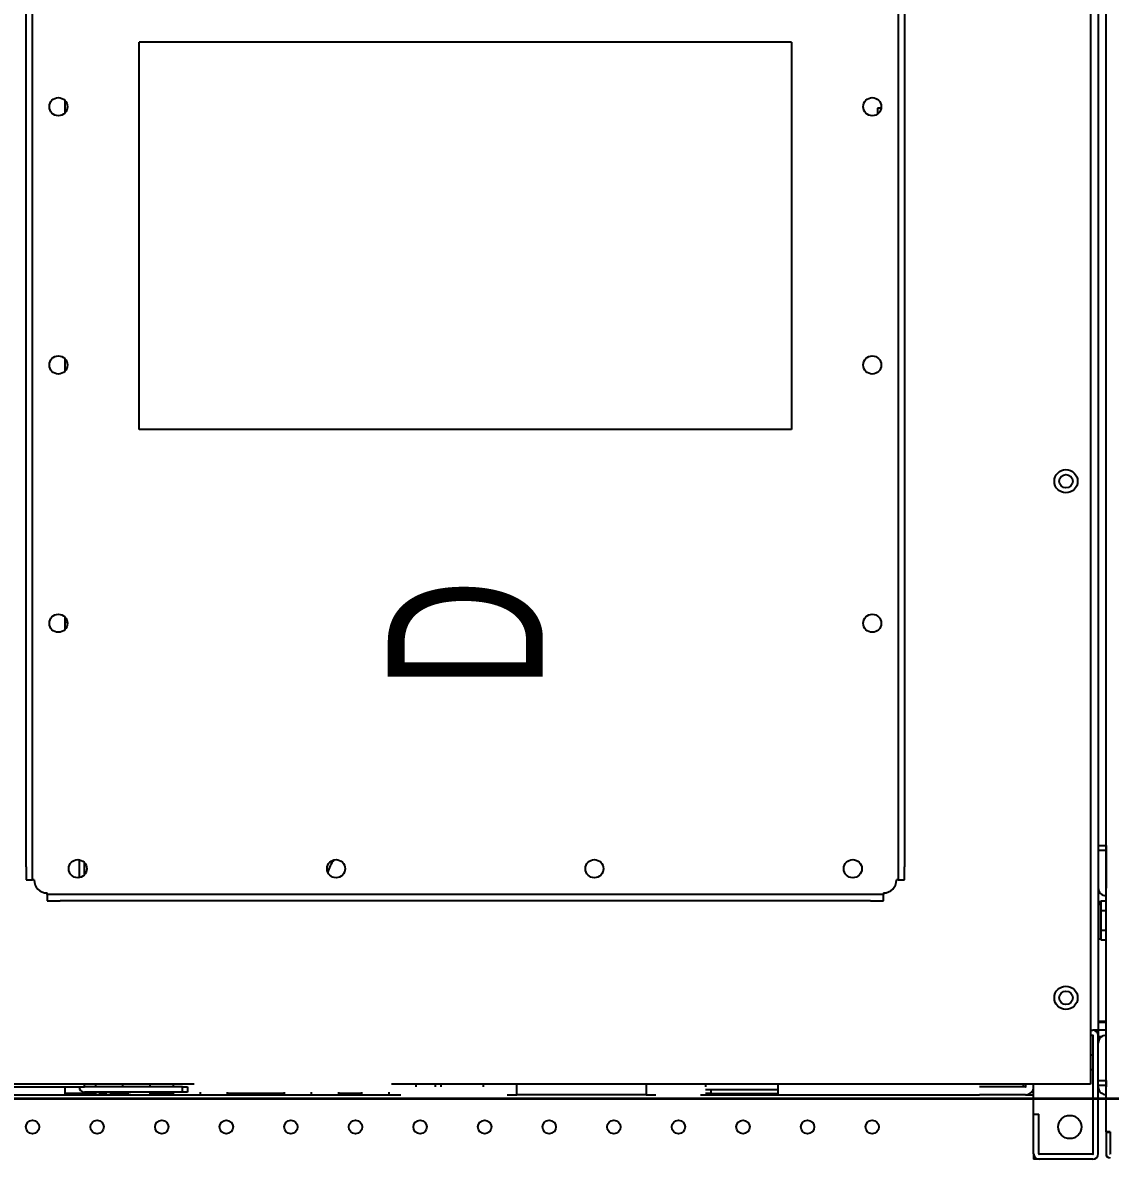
# Model space of a CAD drawing. Header units: millimetres. Extents: x -18178 to 96133, y -22425 to 61598.
# Drawn here: x 42025.2 to 42446.2, y 2729.8 to 3169.8 of the extents above; entities that cross this region are included whole.
import ezdxf
from ezdxf.enums import TextEntityAlignment as Align

# ---------------------------------------------------------------- set-up
doc = ezdxf.new("R2010")
doc.units = ezdxf.units.MM
for name, color, linetype in [('00B60DEFP08', 7, 'Continuous'), ('00B60RSFP08', 7, 'Continuous'), ('00B60TEFP1235', 7, 'Continuous'), ('00B60TEFP1250', 7, 'Continuous'), ('10H46685PS612', 7, 'Continuous'), ('10H46875P01', 7, 'Continuous'), ('CAPOCORDA_300M12', 7, 'Continuous'), ('CH0002FE', 7, 'Continuous'), ('CH0650FE', 7, 'Continuous'), ('CH0700FE', 7, 'Continuous'), ('CH0800FE', 7, 'Continuous'), ('EAE-BB-A-IN-003-KXA 2000A', 131, 'Continuous'), ('EAE-BB-A-OUT-002-KXA 2000A', 131, 'Continuous'), ('EAE-UPS PANEL-VERTV.', 7, 'Continuous'), ('KXA_200X6_P10_(5', 7, 'Continuous'), ('MA0008LB_A', 7, 'Continuous'), ('MA0011LB_A', 7, 'Continuous'), ('MA1129FE', 7, 'Continuous'), ('MA1130FE', 7, 'Continuous'), ('MA1146FE', 7, 'Continuous'), ('MA1369FE', 7, 'Continuous'), ('MA1370FE', 7, 'Continuous'), ('MA1385FE', 7, 'Continuous'), ('MA1387FE', 7, 'Continuous'), ('NEW_01_RG0140LX', 7, 'Continuous'), ('NEW_COPPER_TERRA', 7, 'Continuous'), ('NEW_TOP_PLATE_AL', 7, 'Continuous'), ('RG0042AL', 7, 'Continuous'), ('RG0990FE', 7, 'Continuous'), ('RG1045FE', 7, 'Continuous'), ('SALDATURA_5X5_SP', 7, 'Continuous')]:
    doc.layers.add(name, color=color, linetype=linetype)
doc.layers.add('E-ELEC-EQPM', color=7, linetype='Continuous', lineweight=35)
doc.styles.get("Standard").update_dxf_attribs({"font": 'arial.ttf'})

# ---------------------------------------------------------------- blocks, each defined once
blk = doc.blocks.new('A$Ccc32f15b')
at = {"layer": '00B60DEFP08', "color": 7, "linetype": 'Continuous'}
for p, q in [((127.3196990203305, 44.12500000001663), (127.3196990203305, 44.22750000002333)), ((127.3197350216837, 44.12500000001663), (127.3197350216837, 44.22750000002333)), ((127.5073738591703, 44.12500000001663), (127.5073738591703, 44.22750000002331)), ((127.8826515341435, 44.12500000001663), (127.8826515341435, 44.22750000002331)), ((128.0702903716302, 44.12500000001663), (128.0702903716302, 44.22750000002331)), ((127.3197350216837, 44.12500000001663), (127.3196990203305, 44.12500000001663)), ((127.3760143017975, 44.12500000001663), (127.3197350216837, 44.12500000001663)), ((127.5073738591703, 44.12500000001663), (127.406054440427, 44.12500000001663)), ((127.8826515341435, 44.12500000001663), (127.5073738591703, 44.12500000001663)), ((128.0702903716302, 44.12500000001663), (127.8826515341435, 44.12500000001663))]:
    blk.add_line(p, q, dxfattribs=at)
at = {"layer": '00B60RSFP08', "color": 7, "linetype": 'Continuous'}
for p, q in [((127.3349766953037, 44.12500000001663), (127.3349766953037, 44.07500000001662)), ((127.3350126966569, 44.12500000001663), (127.3760143017975, 44.12500000001663)), ((127.3350126966569, 44.12500000001663), (127.3350126966569, 44.07500000001662)), ((127.3832435512946, 44.12500000001663), (127.3760143017975, 44.12500000001663)), ((127.3760143017975, 44.12500000001663), (127.3760143017975, 44.07500000001662)), ((127.3832435512946, 44.12500000001663), (128.0550126966569, 44.12500000001663)), ((127.3832435512945, 44.07500000001662), (127.3832435512945, 44.12500000001663)), ((128.0550126966569, 44.07500000001662), (128.0550126966569, 44.12500000001663))]:
    blk.add_line(p, q, dxfattribs=at)
at = {"layer": '00B60TEFP1235', "color": 7, "linetype": 'Continuous'}
for p, q in [((111.9715172442664, 39.87297929287132), (111.9715172442664, 39.80000000002018)), ((111.9715172442664, 39.80000000002019), (112.0886140661608, 39.80000000002016))]:
    blk.add_line(p, q, dxfattribs=at)
at = {"layer": '00B60TEFP1250', "color": 7, "linetype": 'Continuous'}
blk.add_line((121.9207713187666, 24.07500000001663), (121.9207713187666, 24.12331465896304), dxfattribs=at)
at = {"layer": '10H46685PS612', "color": 7, "linetype": 'Continuous'}
for p, q in [((130.3049999999999, 43.97500000001662), (130.3049999999999, 43.92506363854945)), ((130.5849999999998, 43.92506363854945), (130.5849999999998, 43.97500000001662))]:
    blk.add_line(p, q, dxfattribs=at)
at = {"layer": '10H46875P01', "color": 7, "linetype": 'Continuous'}
for p, q in [((131.0699999999669, 32.70002331519112), (131.0585272205677, 32.70002331519112)), ((130.9199999999999, 32.17502331519115), (130.8649999999999, 32.17502331519115)), ((130.9199999999998, 30.87500000001646), (130.8649999999999, 30.87500000001646)), ((131.0699999999998, 30.35000000001645), (131.0199999999998, 30.35000000001645)), ((131.0699999999998, 29.82500000001646), (131.0199999999998, 29.82500000001646)), ((131.0699999999998, 29.37500000001656), (131.0199999999998, 29.37500000001656)), ((131.0699999999998, 28.85000000001656), (131.0199999999998, 28.85000000001656)), ((131.0699999999998, 28.32500000001656), (131.0199999999998, 28.32500000001656)), ((131.0699999999614, 27.22502331519142), (131.0199999999999, 27.22502331519142)), ((131.0699999999617, 26.7000233151914), (131.0199999999998, 26.7000233151914)), ((130.9199999999999, 26.17502331519142), (130.8649999999999, 26.17502331519142)), ((131.0699999999614, 26.17502331519142), (131.0199999999998, 26.17502331519142)), ((130.9199999999999, 25.72502331519155), (130.8649999999999, 25.72502331519155)), ((131.0699999999614, 25.72502331519155), (131.0199999999999, 25.72502331519155)), ((130.9199999999998, 25.20002331519152), (130.8649999999999, 25.20002331519152)), ((131.0599999999999, 25.20002331519152), (131.0199999999998, 25.20002331519152)), ((130.9199999999999, 24.67502331519154), (130.8649999999999, 24.67502331519154)), ((131.0649999999999, 24.67502331519154), (131.0199999999999, 24.67502331519154))]:
    blk.add_line(p, q, dxfattribs=at)
at = {"layer": 'CAPOCORDA_300M12', "color": 7, "linetype": 'Continuous'}
blk.add_arc((126.9450126966622, 29.85666394018114), 0.7143750000000001, 234.1383798598152, 255.4915096621774, dxfattribs=at)
at = {"layer": 'CH0002FE', "color": 7, "linetype": 'Continuous'}
for p, q in [((130.9149999999999, 42.82500000001663), (130.865, 42.82500000001663)), ((130.9149999999999, 42.67500000001662), (130.865, 42.67500000001662)), ((130.9199999999998, 42.67000000001663), (130.9199999999998, 41.77500000001663)), ((131.0699999999998, 42.67000000001663), (131.0699999999998, 41.77500000001663))]:
    blk.add_line(p, q, dxfattribs=at)
for radius in [0.1550000000000052, 0.00499999999999945]:
    blk.add_arc((130.9149999999999, 42.67000000001663), radius, 0, 90, dxfattribs=at)
at = {"layer": 'CH0650FE', "color": 7, "linetype": 'Continuous'}
for p, q in [((97.3199999999998, 44.07500000001662), (129.8199999999998, 44.07500000001663)), ((129.8199999999999, 44.07500000001663), (129.8199999999999, 43.97000000001663)), ((129.8199999999999, 43.92506363854947), (129.8199999999999, 43.97000000001664))]:
    blk.add_line(p, q, dxfattribs=at)
for centre in [(119.1949999999999, 43.45000000001662), (129.1949999999998, 43.45000000001662), (131.6950126966696, 34.70000000001767), (131.6950126966696, 33.45000000001767), (131.6950126966696, 23.45000000001765)]:
    blk.add_circle(centre, 0.13, dxfattribs=at)
at = {"layer": 'CH0700FE', "color": 7, "linetype": 'Continuous'}
for p, q in [((130.8799999999998, 35.32500000001662), (131.0699999999998, 35.32500000001662)), ((131.0699999999998, 35.32500000001662), (131.0699999999998, 35.22000000001661)), ((131.0699999999998, 35.22000000001661), (131.0699999999998, 32.93000000001661)), ((131.0699999999998, 32.82500000001662), (130.8799999999998, 32.82500000001662)), ((131.0699999999998, 32.93000000001661), (131.0699999999998, 32.8250000000166)), ((111.8225255128606, 24.07500000001662), (112.067474487139, 24.07500000001662)), ((116.8225255128606, 24.07500000001662), (117.067474487139, 24.07500000001662)), ((121.8225255128606, 24.07500000001663), (122.067474487139, 24.07500000001663)), ((130.9149999999998, 24.07500000001663), (131.0699999999999, 24.07500000001663))]:
    blk.add_line(p, q, dxfattribs=at)
at = {"layer": 'CH0800FE', "color": 7, "linetype": 'Continuous'}
for p, q in [((131.0699999999998, 42.67000000001661), (131.0699999999998, 42.82500000001663)), ((131.1749999999998, 42.82500000001663), (131.0699999999998, 42.82500000001663)), ((132.2149999999998, 42.82500000001663), (131.1749999999998, 42.82500000001663)), ((132.2149999999998, 42.82500000001663), (132.3199999999999, 42.82500000001663)), ((131.0699999999998, 36.3750000000166), (131.0699999999998, 41.77500000001662)), ((131.0699999999998, 35.32500000001662), (131.0699999999998, 35.51500000001661)), ((131.0699999999998, 32.63500000001662), (131.0699999999998, 32.82500000001662)), ((131.0699999999998, 2.825000000016622), (131.0699999999998, 30.57500000001662))]:
    blk.add_line(p, q, dxfattribs=at)
for centre in [(131.6949999999998, 39.70000000001663), (131.6949999999998, 38.45000000001663), (131.6949999999998, 37.20000000001663), (131.6949999999998, 35.95000000001663), (131.6949999999998, 34.70000000001664), (131.6949999999998, 33.45000000001664), (131.6949999999998, 32.20000000001664), (131.6949999999998, 30.95000000001664), (131.6949999999998, 29.70000000001663), (131.6949999999998, 28.45000000001663), (131.6949999999998, 27.20000000001663), (131.6949999999998, 25.95000000001663), (131.6949999999998, 24.70000000001663), (131.6949999999998, 23.45000000001663)]:
    blk.add_circle(centre, 0.13, dxfattribs=at)
at = {"layer": 'KXA_200X6_P10_(5', "color": 7, "linetype": 'Continuous'}
for p, q in [((102.2278427124745, 40.32500000001666), (126.6621572875252, 40.32500000001666)), ((126.9121572875252, 40.32500000001666), (126.6621572875252, 40.32500000001666)), ((126.9121572875252, 40.20000000001666), (126.9121572875252, 40.32500000001666)), ((102.2278427124745, 40.20000000001666), (126.6621572875252, 40.20000000001664)), ((126.6621572875252, 40.20000000001666), (126.9121572875252, 40.20000000001666)), ((126.9121572875252, 40.20000000001666), (126.9121572875252, 40.17000000001666)), ((126.9149999999999, 40.17000000001666), (126.9121572875252, 40.17000000001666)), ((127.1649999999998, 39.91715728754205), (127.1649999999998, 39.92000000001666)), ((127.1649999999998, 39.91715728754205), (127.1949999999998, 39.91715728754205)), ((127.1949999999999, 39.91715728754205), (127.1949999999999, 39.66715728754205)), ((127.3199999999999, 39.91715728754205), (127.1949999999999, 39.91715728754205)), ((127.3199999999999, 39.66715728754205), (127.3199999999999, 39.91715728754205)), ((127.1949999999999, 39.66715728754205), (127.1949999999999, 23.98284271249125)), ((127.3199999999999, 39.66715728754205), (127.3199999999999, 23.98284271249125)), ((110.6950000000001, 38.13750000001664), (118.1950000000001, 38.13750000001664)), ((110.6950000000001, 38.13750000001664), (110.6950000000001, 25.51250000001664)), ((118.1950000000001, 38.13750000001666), (118.1950000000001, 25.51250000001666)), ((118.1950000000001, 25.51250000001666), (110.6950000000001, 25.51250000001666)), ((127.1949999999999, 23.98284271249126), (127.1949999999999, 23.73284271249126)), ((127.3199999999999, 23.73284271249126), (127.3199999999999, 23.98284271249126)), ((127.1649999999998, 23.73000000001666), (127.1649999999998, 23.73284271249126)), ((127.1949999999999, 23.73284271249126), (127.1649999999998, 23.73284271249126)), ((127.1949999999999, 23.73284271249126), (127.3199999999999, 23.73284271249126)), ((126.6621572875252, 23.45000000001666), (102.2278427124745, 23.45000000001666)), ((126.6621572875252, 23.32500000001666), (102.2278427124745, 23.32500000001666)), ((126.9121572875252, 23.45000000001666), (126.6621572875252, 23.45000000001666)), ((126.6621572875252, 23.32500000001666), (126.9121572875252, 23.32500000001666)), ((126.9121572875252, 23.48000000001666), (126.9149999999998, 23.48000000001666)), ((126.9121572875252, 23.48000000001666), (126.9121572875252, 23.45000000001666)), ((126.9121572875252, 23.32500000001666), (126.9121572875252, 23.45000000001666))]:
    blk.add_line(p, q, dxfattribs=at)
for centre, radius in [((111.9449999999998, 39.70000000001666), 0.1750000000000005), ((116.9449999999998, 39.70000000001666), 0.1750000000000005), ((121.9449999999998, 39.70000000001666), 0.1750000000000005), ((126.6949999999998, 39.32500000001666), 0.1749999999999995), ((126.6949999999999, 34.32500000001666), 0.1749999999999995), ((126.6949999999999, 29.32500000001666), 0.1749999999999995), ((126.6949999999999, 24.32500000001666), 0.1749999999999995), ((111.9449999999998, 23.95000000001666), 0.1750000000000005), ((116.9449999999998, 23.95000000001666), 0.1750000000000005), ((121.9449999999998, 23.95000000001666), 0.1750000000000005)]:
    blk.add_circle(centre, radius, dxfattribs=at)
for centre, radius, start, end in [((126.9149999999999, 39.92000000001666), 0.2500000000000002, 0, 90), ((126.9149999999999, 23.73000000001666), 0.2499999999999947, 270, 0)]:
    blk.add_arc(centre, radius, start, end, dxfattribs=at)
at = {"layer": 'MA0008LB_A', "color": 7, "linetype": 'Continuous'}
for p, q in [((131.0649999999999, 24.60000000001834), (131.0649999999999, 25.35000000001834)), ((131.0699999999998, 25.35000000001834), (131.0649999999998, 25.35000000001834)), ((131.0599999999999, 25.21849631116363), (131.0649999999999, 25.21849631116363)), ((131.0599999999999, 25.21849631116363), (131.0599999999999, 25.16756422061769)), ((131.0599999999999, 25.16756422061771), (131.0649999999999, 25.16756422061771)), ((131.0599999999999, 25.16756422061771), (131.0600000000002, 25.09491109145661)), ((131.0600000000002, 25.09491109145659), (131.0650000000002, 25.09491109145659)), ((131.0600000000002, 25.09491109145659), (131.0599999999999, 25.00627926722223)), ((131.0599999999999, 25.00627926722223), (131.0649999999999, 25.00627926722223)), ((131.0599999999999, 25.00627926722223), (131.0599999999999, 24.94660882780811)), ((131.0599999999999, 24.94660882780812), (131.0649999999999, 24.94660882780812)), ((131.0600000000002, 24.86322001289469), (131.0650000000002, 24.86322001289469)), ((131.0600000000002, 24.86322001289469), (131.0599999999999, 24.78707154418629)), ((131.0599999999999, 24.78707154418628), (131.0649999999999, 24.78707154418628)), ((131.0599999999999, 24.78707154418628), (131.0599999999999, 24.73588978652981)), ((131.0599999999999, 24.73588978652981), (131.0649999999999, 24.73588978652981)), ((131.0699999999998, 24.60000000001834), (131.0649999999998, 24.60000000001834))]:
    blk.add_line(p, q, dxfattribs=at)
at = {"layer": 'MA0011LB_A', "color": 7, "linetype": 'Continuous'}
for p, q in [((131.0600000000041, 25.31625996017387), (131.0650000000041, 25.31625996017387)), ((131.0600000000041, 25.31625996017387), (131.0600000000041, 25.26546314742487)), ((131.0600000000041, 25.26546314742487), (131.0650000000041, 25.26546314742487)), ((131.0600000000041, 25.26546314742487), (131.0600000000041, 25.22190482506559)), ((131.0600000000041, 25.10460657371969), (131.0650000000041, 25.10460657371969)), ((131.0600000000041, 25.10460657371969), (131.0600000000041, 25.09542266548806)), ((131.0600000000041, 24.88598107571173), (131.0600000000041, 24.86434925068197)), ((131.0600000000041, 24.66337151395874), (131.0650000000041, 24.66337151395874)), ((131.0600000000041, 24.66337151395874), (131.0600000000041, 24.63374003985516)), ((131.0600000000041, 24.63374003985516), (131.0650000000041, 24.63374003985516))]:
    blk.add_line(p, q, dxfattribs=at)
at = {"layer": 'MA1129FE', "color": 7, "linetype": 'Continuous'}
for p, q in [((126.2449999999999, 44.22500000002324), (102.5499999999999, 44.22500000001884)), ((127.3196990203305, 44.22500000002344), (127.2199193338483, 44.22500000002343)), ((129.9200806661514, 44.22500000002394), (129.6449999999999, 44.22500000002388)), ((131.7900337630186, 44.22500000002428), (131.0699193338483, 44.22500000002415)), ((131.7900337630186, 44.22750000002793), (131.7900337630186, 44.22500000002428)), ((131.7901021539203, 44.30500000001749), (132.2193301270165, 44.30500000001749)), ((131.7949999999998, 44.22500000002039), (131.7949999999998, 44.2274999994745)), ((131.7949999999998, 44.22500000002039), (132.2149999999998, 44.22500000002039)), ((132.2949609279584, 44.30500000001749), (132.2949999999999, 44.30500000001749)), ((132.2949999999999, 44.30500000002039), (132.2949999999999, 44.30750000002141))]:
    blk.add_line(p, q, dxfattribs=at)
blk.add_arc((132.2149999999998, 44.30500000002039), 0.07999999999999674, 270, 0, dxfattribs=at)
at = {"layer": 'MA1130FE', "color": 7, "linetype": 'Continuous'}
for p, q in [((131.7901021539203, 44.22750000002333), (95.34976882058677, 44.22750000002333)), ((131.7901021539203, 44.30750000002337), (131.7901021539203, 44.22750000057022)), ((131.7949999999999, 44.30249999947453), (132.2149999999999, 44.30250000002144)), ((131.7949999999999, 44.22749999947453), (131.7949999999999, 44.30249999947453)), ((131.7949999999999, 44.22749999947453), (132.2149999999999, 44.22749999947453))]:
    blk.add_line(p, q, dxfattribs=at)
for radius, start, end in [(0.00499999999999948, 270.0000000006514, 359.9999937329333), (0.08000000000000229, 270, 0)]:
    blk.add_arc((132.2149999999998, 44.30750000002143), radius, start, end, dxfattribs=at)
at = {"layer": 'MA1146FE', "color": 7, "linetype": 'Continuous'}
for p, q in [((126.2449999999999, 44.22500000001664), (126.3449999999999, 44.22500000001664)), ((126.2449999999999, 44.07500000001663), (126.2449999999999, 44.22500000001664)), ((126.3449999999998, 44.22500000001664), (127.0649999999998, 44.22500000001664)), ((126.3449999999998, 44.22500000001664), (126.3449999999998, 44.07500000001663)), ((130.7949999999998, 44.22500000001664), (130.0749999999998, 44.22500000001664)), ((130.7949999999998, 44.22500000001664), (130.8949999999998, 44.22500000001664)), ((130.7949999999998, 44.07500000001663), (130.7949999999998, 44.22500000001664)), ((130.8949999999998, 44.22500000001664), (130.8949999999998, 44.07500000001663))]:
    blk.add_line(p, q, dxfattribs=at)
for centre, radius, start, end in [((127.0649999999999, 44.23000000001662), 0.1550000000000052, 270, 0), ((127.0649999999999, 44.23000000001662), 0.00499999999999945, 270, 330.0000001494635), ((130.0749999999998, 44.23000000001662), 0.154999999999994, 180, 270), ((130.0749999999998, 44.23000000001662), 0.00499999999999945, 209.9999998499284, 270)]:
    blk.add_arc(centre, radius, start, end, dxfattribs=at)
at = {"layer": 'MA1369FE', "color": 7, "linetype": 'Continuous'}
for p, q in [((129.8199999999999, 44.07500000001662), (129.9249999999998, 44.07500000001662)), ((132.2201251566417, 44.07487484337477), (132.2199999999998, 44.07500000001662)), ((132.3199999999998, 43.97500000001662), (132.319874843358, 43.97512515665848)), ((132.3199999999998, 42.93000000001662), (132.3199999999998, 42.83000000001662)), ((131.0699999999999, 42.82500000001662), (130.9149999999998, 42.82500000001662)), ((132.3199999999998, 42.83000000001662), (132.3199999999998, 42.82500000001663)), ((131.0699999999999, 42.67500000001662), (131.0699193338482, 42.67500000001662))]:
    blk.add_line(p, q, dxfattribs=at)
blk.add_circle((131.6949999999998, 43.52500000001663), 0.2250000000000001, dxfattribs=at)
at = {"layer": 'MA1370FE', "color": 7, "linetype": 'Continuous'}
for p, q in [((132.2149999999998, 44.07500000001663), (129.9249999999998, 44.07500000001663)), ((129.8199999999999, 43.92506363854946), (129.8199999999999, 43.97000000001664)), ((129.9199999999998, 43.92506363854946), (129.9199999999998, 43.97000000001664)), ((132.2149999999998, 43.97500000001664), (129.9249999999998, 43.97500000001664)), ((132.2199999999998, 43.97000000001664), (132.2199999999998, 42.93000000001663)), ((132.3199999999998, 43.97000000001664), (132.3199999999998, 42.93000000001663)), ((132.2149999999998, 42.92500000001664), (131.4449999999999, 42.92500000001664)), ((131.4449999999999, 42.82500000001663), (131.4449999999999, 42.92500000001662)), ((132.2149999999998, 42.82500000001663), (131.4449999999999, 42.82500000001663))]:
    blk.add_line(p, q, dxfattribs=at)
for centre, radius, start, end in [((129.9249999999998, 43.97000000001664), 0.1049999999999995, 90, 180), ((132.2149999999998, 43.97000000001664), 0.1049999999999995, 0, 90), ((129.9249999999998, 43.97000000001664), 0.00499999999999945, 90, 180), ((132.2149999999998, 43.97000000001664), 0.00499999999999945, 0, 90), ((132.2149999999998, 42.93000000001663), 0.00499999999999945, 270, 0), ((132.2149999999998, 42.93000000001663), 0.1049999999999995, 270, 0)]:
    blk.add_arc(centre, radius, start, end, dxfattribs=at)
at = {"layer": 'MA1385FE', "color": 7, "linetype": 'Continuous'}
for p, q in [((129.6699999999998, 44.22500000002388), (129.6699999999998, 44.0750000000166)), ((129.8199999999998, 44.22500000002391), (129.8199999999998, 44.0750000000166))]:
    blk.add_line(p, q, dxfattribs=at)
at = {"layer": 'MA1387FE', "color": 7, "linetype": 'Continuous'}
for p, q in [((130.8949999999998, 44.22500000001662), (130.9149999999998, 44.22500000001662)), ((129.9449999999999, 44.07500000001662), (129.9449999999999, 44.14559028493593)), ((130.0449999999998, 44.07793093675917), (130.0449999999998, 44.07500000001662))]:
    blk.add_line(p, q, dxfattribs=at)
for radius, end in [(0.1550000000000052, 0), (0.00499999999999945, 330.0000001496051)]:
    blk.add_arc((130.9149999999998, 44.23000000001662), radius, 270, end, dxfattribs=at)
at = {"layer": 'NEW_01_RG0140LX', "color": 7, "linetype": 'Continuous'}
for p, q in [((130.865, 42.62500000000607), (130.9199999999999, 42.62500000000607)), ((130.8649999999999, 37.87500000000611), (131.0699999999998, 37.87500000000611))]:
    blk.add_line(p, q, dxfattribs=at)
at = {"layer": 'NEW_COPPER_TERRA', "color": 7, "linetype": 'Continuous'}
for p, q in [((130.9199999999998, 26.45000000001664), (131.0199999999998, 26.45000000001664)), ((130.9199999999998, 26.35000000001665), (130.9199999999998, 26.45000000001664)), ((131.0199999999998, 26.45000000001664), (131.0199999999998, 26.35000000001665)), ((130.9199999999998, 26.35000000001665), (130.9199999999998, 24.45500000001667)), ((131.0199999999998, 26.35000000001665), (130.9199999999998, 26.35000000001665)), ((131.0199999999998, 26.35000000001665), (131.0199999999998, 24.45500000001667)), ((126.5725255128606, 24.45000000001666), (126.8174744871389, 24.45000000001666)), ((130.8649999999999, 24.45000000001666), (130.9149999999998, 24.45000000001666)), ((130.9149999999998, 24.34500000001667), (130.9149999999998, 24.45000000001667)), ((126.5217949192429, 24.35000000001665), (126.8682050807567, 24.35000000001665)), ((130.9149999999998, 21.30500000001665), (130.9149999999998, 24.34500000001667))]:
    blk.add_line(p, q, dxfattribs=at)
for radius in [0.1049999999999995, 0.00499999999999945]:
    blk.add_arc((130.9149999999998, 24.45500000001667), radius, 270, 0, dxfattribs=at)
at = {"layer": 'NEW_TOP_PLATE_AL', "color": 7, "linetype": 'Continuous'}
for p, q in [((96.19499999999985, 43.92506363854959), (130.865, 43.92506363854946)), ((130.8649999999999, 43.92506363854946), (130.8649999999999, 30.40000000001652)), ((130.8649999999999, 26.57500000001664), (130.8649999999998, 19.07500000001664))]:
    blk.add_line(p, q, dxfattribs=at)
for centre, radius in [((119.195, 43.45006363854949), 0.2250000000000001), ((129.1949999999997, 43.45006363854947), 0.2249999999999975)]:
    blk.add_circle(centre, radius, dxfattribs=at)
at = {"layer": 'RG0042AL', "color": 7, "linetype": 'Continuous'}
for p, q in [((130.8649999999999, 31.35000000001664), (130.9199999999998, 31.35000000001664)), ((130.9199999999998, 31.25000000001663), (130.8649999999999, 31.25000000001663)), ((131.0449999999998, 29.82500000001644), (131.0449999999998, 29.37500000001656)), ((131.0449999999998, 28.32500000001656), (131.0449999999998, 27.22502331519142)), ((131.0449999999998, 26.17502331519141), (131.0449999999998, 25.72502331519154)), ((131.0449999999998, 24.67502331519154), (131.0449999999998, 24.07500000001662))]:
    blk.add_line(p, q, dxfattribs=at)
at = {"layer": 'RG0990FE', "color": 7, "linetype": 'Continuous'}
for p, q in [((130.969999999977, 36.57500000001669), (130.969999999977, 37.87500000000611)), ((131.044999999977, 36.57500000001669), (131.044999999977, 37.87500000000611)), ((130.969999999977, 36.57500000001669), (131.044999999977, 36.57500000001669)), ((130.969999999977, 36.47500000001669), (130.969999999977, 36.57500000001669)), ((131.044999999977, 36.57500000001669), (131.044999999977, 36.47500000001669)), ((130.8649999999999, 36.47500000001668), (130.9199999999998, 36.47500000001668))]:
    blk.add_line(p, q, dxfattribs=at)
at = {"layer": 'RG1045FE', "color": 7, "linetype": 'Continuous'}
blk.add_line((129.6449999999998, 44.0750000000166), (129.6449999999998, 44.22750000002334), dxfattribs=at)
at = {"layer": 'SALDATURA_5X5_SP', "color": 7, "linetype": 'Continuous'}
for p, q in [((131.7901021539202, 44.30250000057003), (131.7949999999998, 44.30250000057003)), ((131.7901021539202, 44.22750000057003), (131.7949999999998, 44.22750000057003))]:
    blk.add_line(p, q, dxfattribs=at)
blk = doc.blocks.new('ups-panel')
at = {"layer": 'EAE-UPS PANEL-VERTV.', "xscale": 20, "yscale": 20, "zscale": 20}
blk.add_blockref('A$Ccc32f15b', (5.099999998885323, -450.0250000056923, 1985.5), dxfattribs=at)

msp = doc.modelspace()

# ---------------------------------------------------------------- linework, layer by layer
at = {"layer": 'E-ELEC-EQPM'}
msp.add_lwpolyline([(41552.5646006809, 5407.176045632269), (42467.56460068093, 5407.176045632269), (42467.56460068093, 2753.176045632353), (41552.5646006809, 2753.176045632353)], close=True, dxfattribs=at)

# ---------------------------------------------------------------- block references
at = {"layer": 'EAE-BB-A-OUT-002-KXA 2000A', "rotation": 270}
msp.add_blockref('ups-panel', (42010.06460068087, 5381.308835852265), dxfattribs=at)

# ---------------------------------------------------------------- texts
at = {"layer": 'EAE-BB-A-IN-003-KXA 2000A', "color": 7, "extrusion": (-1, 4.057416247971342e-16, 6.123233995736771e-17)}
for s, p in [('P10', (-3087.308835853403, 2097.996357482957, -42070.2896006755)), ('X=56', (-3087.308835853403, 2505.080686447845, -42070.2896006755))]:
    msp.add_text(s, height=60, rotation=90, dxfattribs=at).set_placement(p, align=Align.MIDDLE)
at = {"layer": 'EAE-BB-A-IN-003-KXA 2000A', "color": 7, "width": 0.7}
msp.add_text('D', height=60, rotation=90, dxfattribs=at).set_placement((42196.53960067553, 2933.07849424152, 3105.000000000001), align=Align.MIDDLE)

doc.saveas('drawing.dxf')
